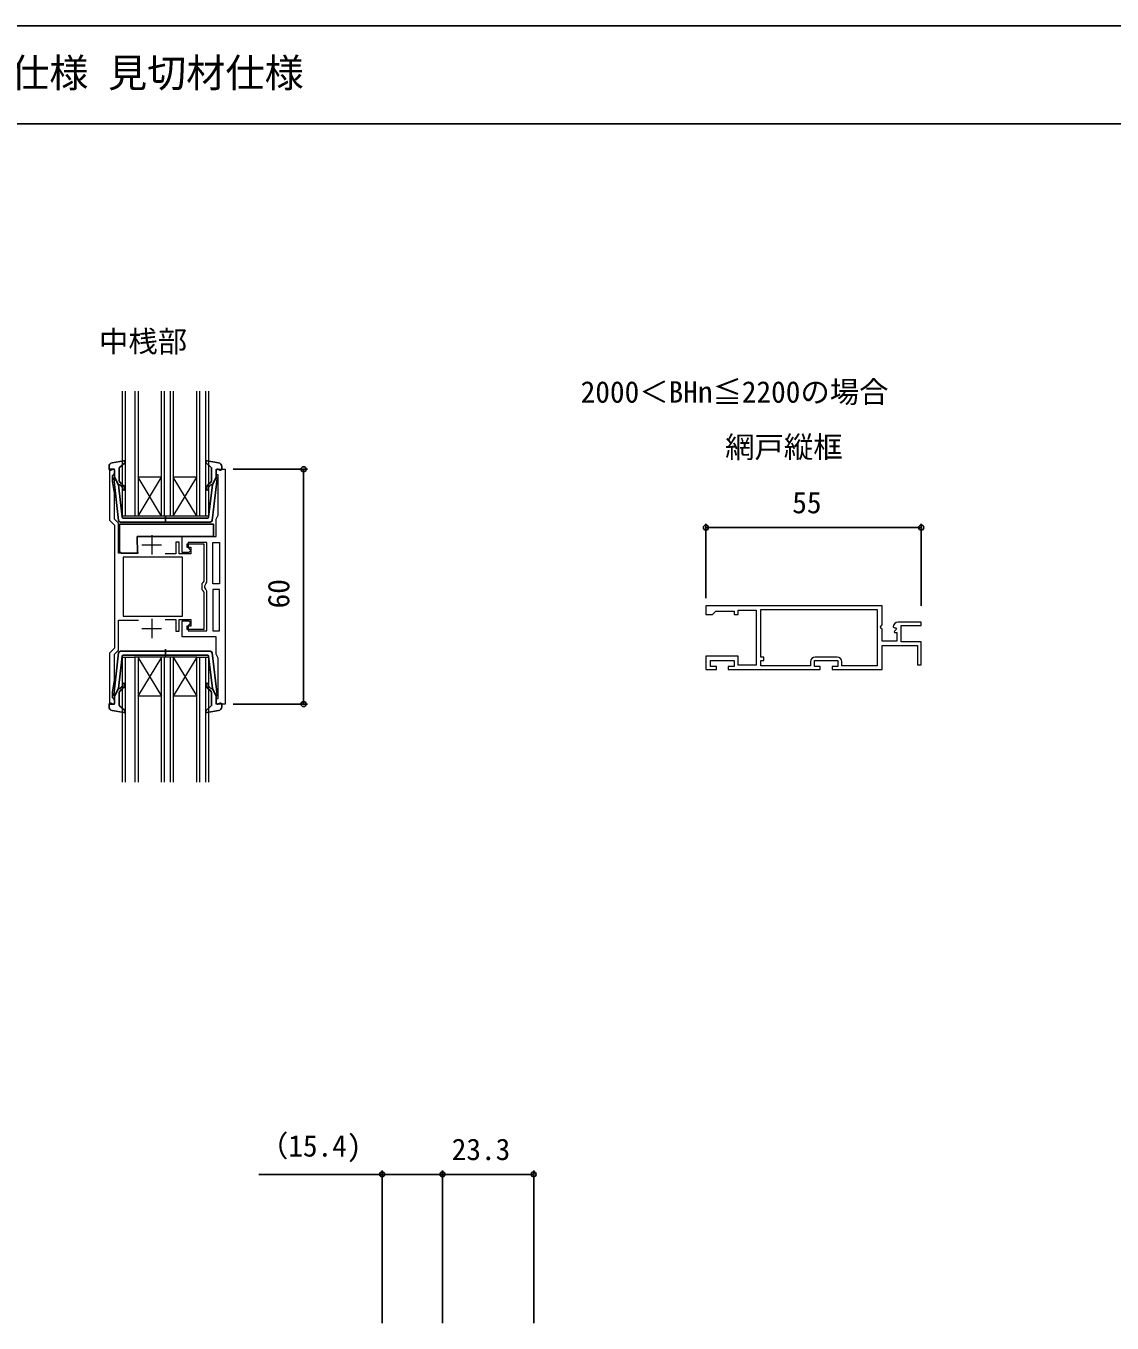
# Model space of a CAD drawing. Units: millimetres, scale not verified. Extents: x -437 to 438, y -331 to 329.
# Drawn here: x -125.3 to 152.1, y -37.7 to 293.8 of the extents above; entities that cross this region are included whole.
import ezdxf
from ezdxf.enums import TextEntityAlignment as Align

# ---------------------------------------------------------------- set-up
doc = ezdxf.new("R2010")
doc.units = ezdxf.units.MM
doc.header["$LTSCALE"] = 2
for name, color, linetype in [('0-1_USER1', 3, 'Continuous'), ('0-5_YKK_13', 4, 'Continuous'), ('0-7_YKK_D', 6, 'Continuous'), ('0-8_YKK_ZWAK', 7, 'Continuous')]:
    doc.layers.add(name, color=color, linetype=linetype)
doc.layers.add('0-2_YKK_11', color=7, linetype='Continuous', lineweight=18)
doc.layers.add('0-4_YKK_12', color=2, linetype='Continuous', lineweight=18)
doc.styles.add('ＭＳ ゴシック', font='')
doc.styles.get('ＭＳ ゴシック').set_extended_font_data('MS Gothic')

msp = doc.modelspace()

# ---------------------------------------------------------------- linework, layer by layer
at = {"layer": '0-2_YKK_11'}
for p, q in [((-93.161, 163.7), (-93.161, 158.7)), ((-95.661, 161.2), (-90.661, 161.2)), ((-95.661, 139.8), (-90.661, 139.8)), ((-93.161, 142.3), (-93.161, 137.3)), ((81.9, 132.495), (76.3, 132.495))]:
    msp.add_line(p, q, dxfattribs=at)
for points in [[(-96.497, 159.1), (-101.661, 159.1), (-101.661, 166.756), (-102.661, 167.756), (-102.661, 174.343), (-103.161, 177.5), (-103.161, 178.9), (-102.961, 179.1), (-102.661, 179.4), (-102.661, 180.5), (-103.961, 180.5), (-103.961, 167.5), (-102.661, 166.2), (-102.661, 150.5), (-102.661, 134.8), (-103.961, 133.5), (-103.961, 120.5), (-102.661, 120.5), (-102.661, 121.6), (-102.961, 121.9), (-103.161, 122.1), (-103.161, 123.5), (-102.661, 126.657), (-102.661, 133.244), (-101.661, 134.244), (-101.661, 141.9), (-96.497, 141.9)], [(-89.762, 142.1), (-86.961, 142.1), (-86.961, 139.1), (-86.161, 139.1), (-86.161, 142.1), (-83.161, 142.1), (-83.161, 140.4), (-84.161, 140.4), (-84.161, 139.6), (-79.761, 139.6), (-79.761, 149.1), (-80.011, 149.396), (-80.261, 149.692), (-80.261, 151.308), (-80.011, 151.604), (-79.761, 151.9), (-79.761, 161.4), (-84.161, 161.4), (-84.161, 160.6), (-83.161, 160.6), (-83.161, 158.9), (-86.161, 158.9), (-86.161, 161.9), (-86.961, 161.9), (-86.961, 158.9), (-89.762, 158.9)], [(93.4, 145.595), (48.4, 145.595), (48.4, 143.395), (50.1, 143.395), (50.4, 143.695), (50.9, 144.195), (55.6, 144.195), (55.6, 143.395), (56.6, 143.395), (56.6, 144.495), (61.2, 144.495), (61.2, 130.395), (56.6, 130.395), (56.6, 132.695), (48.4, 132.695), (48.4, 129.295), (51.1, 129.295), (51.1, 130.095), (49.6, 130.095), (49.6, 131.595), (55.6, 131.595), (55.6, 130.095), (54.1, 130.095), (54.1, 129.295), (77.6, 129.295), (77.6, 130.095), (76.1, 130.095), (76.1, 131.595), (82.1, 131.595), (82.1, 130.095), (80.6, 130.095), (80.6, 129.295), (93.4, 129.295), (93.4, 135.495), (102.4, 135.495), (102.4, 130.495), (103.4, 130.495), (103.4, 136.395), (98.3, 136.395), (98.3, 140.595)], [(62.4, 144.695), (92.1, 144.695), (92.1, 130.295), (83.1, 130.295), (83.1, 131.295)], [(75.1, 131.295), (75.1, 130.295), (62.4, 130.295), (62.4, 131.595), (63.2, 131.595), (63.2, 132.495), (62.4, 132.495), (62.4, 144.695)], [(96.201, 140.213), (96.452, 140.002), (96.771, 140.087), (97.041, 139.619), (96.476, 139.053), (96.583, 138.795), (97.2, 138.795), (97.2, 136.595), (93.4, 136.595), (93.4, 139.595), (93.1, 139.895), (92.947, 140.223), (93.4, 140.764), (93.4, 145.595)], [(98.3, 140.595), (103.4, 140.595), (103.4, 141.395), (97.495, 141.395)]]:
    msp.add_lwpolyline(points, dxfattribs=at)
for points in [[(-74.361, 180.5), (-74.361, 120.5), (-76.661, 120.5), (-76.661, 121.9), (-76.161, 121.9), (-76.161, 132.2), (-76.276, 132.436), (-76.661, 133.225), (-76.661, 137.7), (-85.361, 137.7), (-85.361, 141.8), (-83.661, 141.8), (-83.161, 141.3), (-83.598, 140.804), (-83.861, 140.506), (-83.861, 139.2), (-79.056, 139.2), (-79.056, 149.381), (-79.309, 149.816), (-79.561, 150.25), (-79.561, 150.75), (-79.309, 151.184), (-79.056, 151.619), (-79.056, 161.8), (-83.861, 161.8), (-83.861, 160.494), (-83.598, 160.196), (-83.161, 159.7), (-83.661, 159.2), (-85.361, 159.2), (-85.361, 163.3), (-76.661, 163.3), (-76.661, 167.775), (-76.276, 168.564), (-76.161, 168.8), (-76.161, 179.1), (-76.657, 179.1), (-76.657, 180.5)], [(-77.556, 151.25), (-77.556, 161.8), (-75.856, 161.8), (-75.856, 151.25)], [(-85.261, 143), (-85.261, 158), (-100.461, 158), (-100.461, 143)], [(-75.856, 139.2), (-75.856, 149.75), (-77.556, 149.75), (-77.556, 139.2)]]:
    msp.add_lwpolyline(points, close=True, dxfattribs=at)
for centre, radius, start, end in [((97.495, 140.095), 1.3, 89.99998, 174.7841), ((76.3, 131.295), 1.2, 90.00001, 179.99999), ((81.9, 131.295), 1.2, 0.00001, 89.99999)]:
    msp.add_arc(centre, radius, start, end, dxfattribs=at)
at = {"layer": '0-4_YKK_12'}
for p, q in [((-100.661, 168.5), (-100.661, 200.5)), ((-99.961, 200.5), (-99.961, 168.5)), ((-97.361, 168.5), (-97.361, 200.5)), ((-96.661, 200.5), (-96.661, 168.5)), ((-90.661, 168.5), (-90.661, 200.5)), ((-89.961, 200.5), (-89.961, 168.5)), ((-88.361, 168.5), (-88.361, 200.5)), ((-87.661, 200.5), (-87.661, 168.5)), ((-80.961, 200.5), (-80.961, 168.5)), ((-79.361, 168.5), (-79.361, 200.5)), ((-90.661, 178.5), (-96.661, 178.5)), ((-90.661, 168.5), (-96.661, 178.5)), ((-96.661, 168.5), (-90.661, 178.5)), ((-81.661, 178.5), (-87.661, 178.5)), ((-81.661, 168.5), (-87.661, 178.5)), ((-87.661, 168.5), (-81.661, 178.5)), ((-97.661, 168.5), (-100.661, 168.5)), ((-81.661, 168.5), (-97.661, 168.5)), ((-100.661, 132.5), (-97.661, 132.5)), ((-100.661, 100.5), (-100.661, 132.5)), ((-99.961, 132.5), (-99.961, 100.5)), ((-81.661, 132.5), (-97.661, 132.5)), ((-97.361, 100.5), (-97.361, 132.5)), ((-90.674, 132.5), (-96.674, 122.5)), ((-96.674, 132.5), (-90.674, 122.5)), ((-96.661, 132.5), (-96.661, 100.5)), ((-90.661, 100.5), (-90.661, 132.5)), ((-89.961, 132.5), (-89.961, 100.5)), ((-88.361, 100.5), (-88.361, 132.5)), ((-87.661, 132.5), (-87.661, 100.5)), ((-81.661, 132.5), (-87.661, 122.5)), ((-87.661, 132.5), (-81.661, 122.5)), ((-80.961, 132.5), (-80.961, 100.5)), ((-79.361, 100.5), (-79.361, 132.5)), ((-78.661, 132.5), (-78.661, 100.5)), ((-90.674, 122.5), (-96.674, 122.5)), ((-81.661, 122.5), (-87.661, 122.5))]:
    msp.add_line(p, q, dxfattribs=at)
for points in [[(-78.661, 200.5), (-78.661, 168.5), (-81.661, 168.5), (-81.661, 200.5)], [(-81.661, 100.5), (-81.661, 132.5), (-78.661, 132.5)]]:
    msp.add_lwpolyline(points, dxfattribs=at)
at = {"layer": '0-5_YKK_13'}
for p, q in [((-103.243, 182.148), (-100.316, 182.692)), ((-76.079, 182.148), (-79.006, 182.692)), ((-104.061, 181.165), (-104.061, 180.597)), ((-103.041, 180.486), (-103.68, 180.308)), ((-102.661, 178.497), (-102.661, 180.197)), ((-101.461, 177.763), (-101.461, 180.764)), ((-101.363, 180.986), (-100.059, 182.175)), ((-77.959, 180.986), (-79.263, 182.175)), ((-77.861, 177.763), (-77.861, 180.764)), ((-76.661, 178.497), (-76.661, 180.197)), ((-76.28, 180.486), (-75.641, 180.308)), ((-75.261, 181.165), (-75.261, 180.597)), ((-101.612, 167.439), (-102.859, 178.179)), ((-102.661, 178.497), (-101.648, 176.497)), ((-100.692, 168.262), (-101.648, 176.497)), ((-101.301, 176.51), (-100.918, 176.189)), ((-100.597, 176.572), (-101.104, 176.997)), ((-78.725, 176.572), (-78.218, 176.997)), ((-78.63, 168.262), (-77.674, 176.497)), ((-78.02, 176.51), (-78.404, 176.189)), ((-77.71, 167.439), (-76.463, 178.179)), ((-76.661, 178.497), (-77.674, 176.497)), ((-101.361, 163.3), (-101.361, 166.5)), ((-101.361, 166.5), (-77.361, 166.5)), ((-78.206, 166.997), (-101.116, 166.997)), ((-100.394, 167.997), (-89.661, 167.997)), ((-89.661, 168.576), (-89.661, 166.945)), ((-78.928, 167.997), (-89.661, 167.997)), ((-77.361, 163.3), (-77.361, 166.5)), ((-101.361, 159.6), (-101.361, 163.3)), ((-96.861, 163.3), (-77.361, 163.3)), ((-96.788, 159.1), (-96.861, 163.3)), ((-96.788, 159.1), (-100.861, 159.1)), ((-101.612, 133.553), (-102.859, 122.813)), ((-100.692, 132.73), (-101.648, 124.495)), ((-78.206, 133.995), (-101.116, 133.995)), ((-100.394, 132.995), (-89.661, 132.995)), ((-89.661, 132.416), (-89.661, 134.547)), ((-78.928, 132.995), (-89.661, 132.995)), ((-78.63, 132.73), (-77.674, 124.495)), ((-77.71, 133.553), (-76.463, 122.813)), ((-102.661, 122.495), (-101.648, 124.495)), ((-101.461, 123.229), (-101.461, 120.228)), ((-101.301, 124.482), (-100.918, 124.803)), ((-100.597, 124.42), (-101.104, 123.995)), ((-78.725, 124.42), (-78.218, 123.995)), ((-78.02, 124.482), (-78.404, 124.803)), ((-77.861, 123.229), (-77.861, 120.228)), ((-76.661, 122.495), (-77.674, 124.495)), ((-104.061, 119.827), (-104.061, 120.395)), ((-103.041, 120.506), (-103.68, 120.684)), ((-102.661, 122.495), (-102.661, 120.795)), ((-101.363, 120.006), (-100.059, 118.817)), ((-77.959, 120.006), (-79.263, 118.817)), ((-76.661, 122.495), (-76.661, 120.795)), ((-76.28, 120.506), (-75.641, 120.684)), ((-75.261, 119.827), (-75.261, 120.395)), ((-103.243, 118.844), (-100.316, 118.3)), ((-76.079, 118.844), (-79.006, 118.3))]:
    msp.add_line(p, q, dxfattribs=at)
for centre, radius, start, end in [((-100.261, 182.397), 0.3, 312.35531, 100.51214), ((-79.061, 182.397), 0.3, 79.48786, 227.64469), ((-103.061, 181.165), 1, 100.51214, 180), ((-103.761, 180.597), 0.3, 180, 285.56536), ((-102.961, 180.197), 0.3, 0, 105.56536), ((-101.161, 180.764), 0.3, 132.35531, 180), ((-78.161, 180.764), 0.3, 0, 47.64469), ((-76.361, 180.197), 0.3, 74.43464, 180), ((-76.261, 181.165), 1, 0, 79.48786), ((-75.561, 180.597), 0.3, 254.43464, 0), ((-102.561, 178.214), 0.3, 109.47122, 186.62089), ((-101.43, 176.357), 0.2, 49.99999, 186.62089), ((-100.461, 177.763), 1, 180, 229.99999), ((-101.561, 175.423), 1, 0, 49.99999), ((-101.561, 175.423), 1.5, 0, 49.99999), ((-77.761, 175.423), 1.5, 130.00001, 180), ((-77.761, 175.423), 1, 130.00001, 180), ((-78.861, 177.763), 1, 310.00001, 0), ((-77.892, 176.357), 0.2, 353.37911, 130.00001), ((-76.761, 178.214), 0.3, 353.37911, 70.52878), ((-100.311, 175.423), 0.25, 180, 0), ((-79.011, 175.423), 0.25, 180, 0), ((-101.116, 167.497), 0.5, 186.62089, 270), ((-100.394, 168.297), 0.3, 186.62089, 270), ((-78.928, 168.297), 0.3, 270, 353.37911), ((-78.206, 167.497), 0.5, 270, 353.37911), ((-100.861, 159.6), 0.5, 180, 270), ((-101.116, 133.495), 0.5, 90, 173.37911), ((-100.394, 132.695), 0.3, 90, 173.37911), ((-78.928, 132.695), 0.3, 6.62089, 90), ((-78.206, 133.495), 0.5, 6.62089, 90), ((-102.561, 122.778), 0.3, 173.37911, 250.52878), ((-101.43, 124.635), 0.2, 173.37911, 310.00001), ((-100.461, 123.229), 1, 130.00001, 180), ((-101.561, 125.57), 1, 310.00001, 0), ((-101.561, 125.57), 1.5, 310.00001, 0), ((-100.311, 125.57), 0.25, 0, 180), ((-79.011, 125.57), 0.25, 0, 180), ((-77.761, 125.57), 1.5, 180, 229.99999), ((-77.761, 125.57), 1, 180, 229.99999), ((-78.861, 123.229), 1, 360, 49.99999), ((-77.892, 124.635), 0.2, 229.99999, 6.62089), ((-76.761, 122.778), 0.3, 289.47122, 6.62089), ((-103.761, 120.395), 0.3, 74.43464, 180), ((-103.061, 119.827), 1, 180, 259.48786), ((-102.961, 120.795), 0.3, 254.43464, 0), ((-101.161, 120.228), 0.3, 180, 227.64469), ((-78.161, 120.228), 0.3, 312.35531, 360), ((-76.361, 120.795), 0.3, 180, 285.56536), ((-76.261, 119.827), 1, 280.51214, 0), ((-75.561, 120.395), 0.3, 0, 105.56536), ((-100.261, 118.595), 0.3, 259.48786, 47.64469), ((-79.061, 118.595), 0.3, 132.35531, 280.51214)]:
    msp.add_arc(centre, radius, start, end, dxfattribs=at)
at = {"layer": '0-7_YKK_D'}
for p, q in [((-72.361, 180.5), (-53.361, 180.5)), ((-54.361, 180.5), (-54.361, 120.5)), ((48.4, 147.595), (48.4, 166.595)), ((103.4, 145.595), (103.4, 166.595)), ((103.4, 165.595), (48.4, 165.595)), ((-72.361, 120.5), (-53.361, 120.5)), ((-34.3, -37.7), (-34.3, 1.3)), ((-18.9, -37.7), (-18.9, 1.3)), ((-18.9, -37.7), (-18.9, 1.3)), ((-18.9, 0.3), (4.4, 0.3)), ((4.4, -37.7), (4.4, 1.3))]:
    msp.add_line(p, q, dxfattribs=at)
msp.add_lwpolyline([(-18.9, 0.3), (-34.3, 0.3), (-65.821, 0.3)], dxfattribs=at)
for centre in [(-54.361, 180.5), (48.4, 165.595), (103.4, 165.595), (-54.361, 120.5), (-34.3, 0.3), (-18.9, 0.3), (-18.9, 0.3), (4.4, 0.3)]:
    msp.add_circle(centre, 0.637, dxfattribs=at)
at = {"layer": '0-8_YKK_ZWAK'}
for p, q in [((438.1, 293.8), (-436.9, 293.8)), ((438.1, 268.8), (-436.9, 268.8))]:
    msp.add_line(p, q, dxfattribs=at)

# ---------------------------------------------------------------- texts
at = {"layer": '0-1_USER1', "style": 'ＭＳ ゴシック'}
for s, height, p in [('引違い窓 テラスタイプ 26㎜溝幅 S-4仕様 見切材仕様', 7.331, (-299.206, 275.931)), ('中桟部', 5.499, (-106.626, 208.78)), ('2000＜BHn≦2200の場合', 5.499, (16.4, 195.865)), ('網戸縦框', 5.499, (53.303, 181.78))]:
    msp.add_text(s, height=height, dxfattribs=at).set_placement(p, align=Align.BOTTOM_LEFT)
at = {"layer": '0-7_YKK_D', "style": 'ＭＳ ゴシック'}
for s, p in [('55', (70.445, 167.595)), ('（15.4)', (-65.782, 3.195)), ('23.3', (-16.54, 2.3))]:
    msp.add_text(s, height=5.499, dxfattribs=at).set_placement(p, align=Align.BOTTOM_LEFT)
msp.add_text('60', height=5.499, rotation=90, dxfattribs=at).set_placement((-56.361, 144.939), align=Align.BOTTOM_LEFT)

doc.saveas('drawing.dxf')
